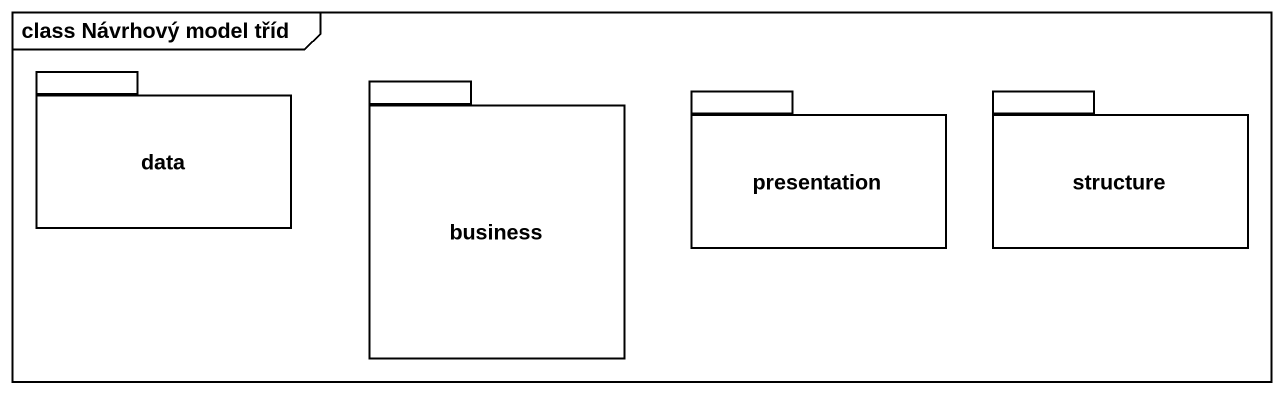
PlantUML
@startuml
mainframe class Návrhový model tříd
package data {
}
package business {
}
package presentation {
}
package structure {
}
@enduml
